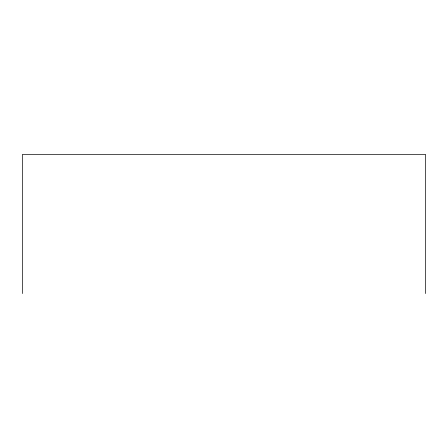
<?xml version="1.0" encoding="UTF-8"?>
<svg xmlns="http://www.w3.org/2000/svg" width="448" height="448" viewBox="0 0 448 448"><rect width="100%" height="100%" fill="white"/><g stroke="black" fill="none" stroke-linecap="round" stroke-linejoin="round"><path stroke-width="0.67" d="M425.6 293.552L425.6 154.448L22.4 154.448L22.4 293.552"/></g></svg>
